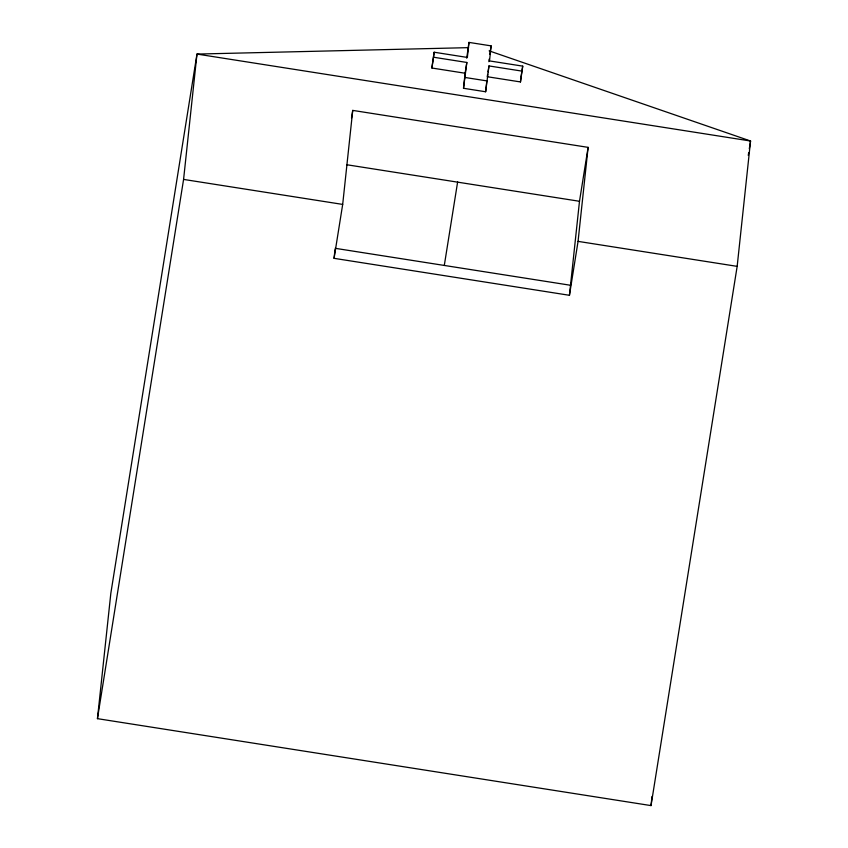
<?xml version="1.0" encoding="UTF-8"?>
<svg xmlns="http://www.w3.org/2000/svg" width="848" height="848" viewBox="0 0 848 848"><rect width="100%" height="100%" fill="white"/><g stroke="black" fill="none" stroke-linecap="round" stroke-linejoin="round"><path stroke-width="1.27" d="M489.137 50.859L750.554 141.012L737.166 266.367L651.02 805.6L97.446 718.659L110.834 593.303L196.98 54.071L468.584 47.647M97.446 718.659L183.581 179.416L196.98 54.071L750.554 141.012L749.303 148.845M351.507 118.095L352.736 110.399L588.109 147.361L578.06 241.373L569.443 295.295L334.07 258.333L335.013 249.556M334.07 258.333L342.687 204.41L352.736 110.399M522.188 71.147L488.978 65.932L485.639 91.764L463.506 88.287L465.107 73.235L431.897 68.02L434.155 52.226L467.365 57.441L468.976 42.4L491.119 45.877L489.508 60.918L522.728 66.133L520.471 81.938L487.25 76.723L487.632 74.317M431.897 68.02L434.155 52.226M466.718 58.194L468.976 42.4M463.506 88.287L466.835 62.455L433.614 57.24M485.639 91.764L486.72 81.737M488.861 61.681L489.126 59.169M520.471 81.938L520.873 78.175M569.443 295.295L579.491 201.283L588.109 147.361M651.02 805.6L651.995 796.463M465.107 73.235L466.835 62.455M444.299 265.445L457.644 181.885M489.773 54.261L491.119 45.877M488.013 71.921L488.978 65.932M521.001 76.924L522.728 66.133M748.265 155.375L748.678 152.767M465.223 77.497L487.367 80.973M346.737 164.735L579.491 201.283M183.581 179.416L342.687 204.41M578.06 241.373L737.166 266.367M335.14 248.305L570.513 285.267"/></g></svg>
